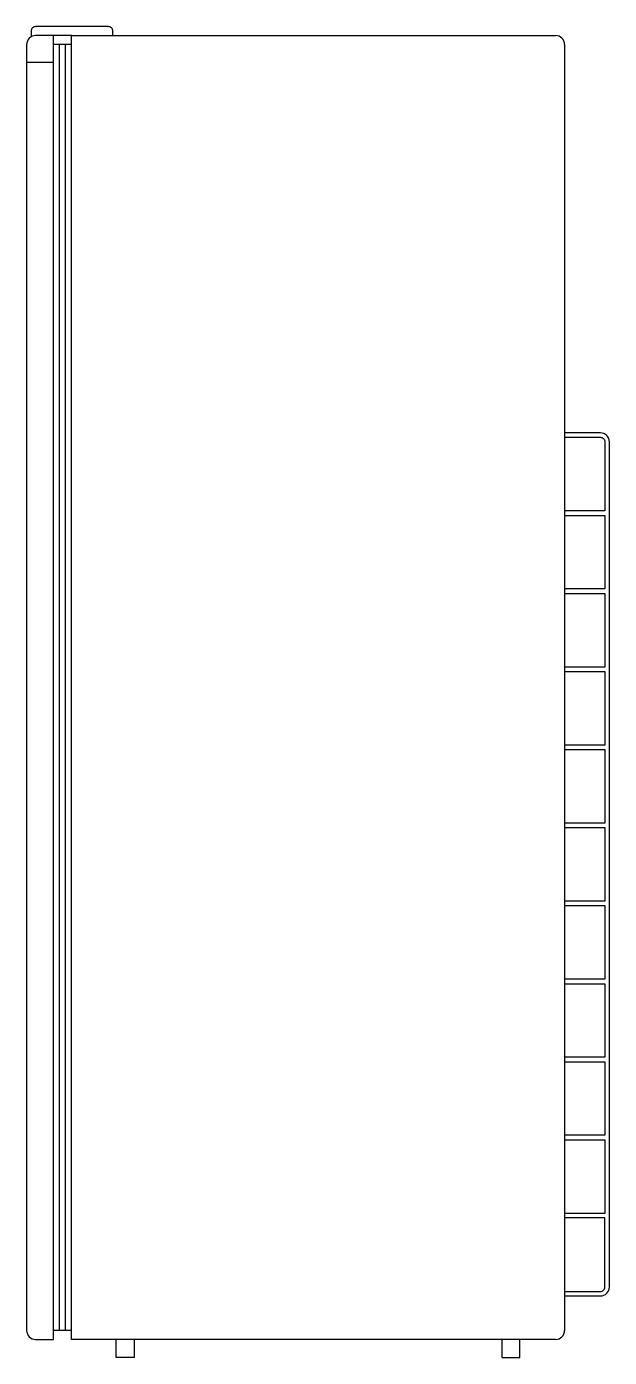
# Model space of a CAD drawing. Header units: millimetres. Extents: x -2993.86 to -2993.21, y 2896.34 to 2897.82.
import ezdxf

# ---------------------------------------------------------------- set-up
doc = ezdxf.new("R2010")
doc.units = ezdxf.units.MM
doc.header["$LTSCALE"] = 10
doc.layers.add('cozinha_geladeiras', color=2, linetype='Continuous')

msp = doc.modelspace()

# ---------------------------------------------------------------- linework, layer by layer
at = {"layer": 'cozinha_geladeiras'}
for p, q in [((-2993.8584, 2897.8017), (-2993.8584, 2896.3667)), ((-2993.8284, 2897.8117), (-2993.8484, 2897.8117)), ((-2993.8284, 2896.3567), (-2993.8284, 2897.8117)), ((-2993.8084, 2897.8117), (-2993.8284, 2897.8117)), ((-2993.8084, 2896.3567), (-2993.8084, 2897.8117)), ((-2993.8084, 2897.8117), (-2993.8084, 2897.8117)), ((-2993.8084, 2897.8117), (-2993.8084, 2897.8117)), ((-2993.8084, 2897.8117), (-2993.2684, 2897.8117)), ((-2993.2584, 2897.8017), (-2993.2584, 2896.3667)), ((-2993.8484, 2896.3567), (-2993.8284, 2896.3567)), ((-2993.2684, 2896.3567), (-2993.8084, 2896.3567))]:
    msp.add_line(p, q, dxfattribs=at)
at = {"layer": 'cozinha_geladeiras', "color": 1}
for p, q in [((-2993.8084, 2897.8017), (-2993.8284, 2897.8017)), ((-2993.8218, 2896.3667), (-2993.8218, 2897.8017)), ((-2993.8151, 2896.3667), (-2993.8151, 2897.8017)), ((-2993.8284, 2897.7817), (-2993.8584, 2897.7817)), ((-2993.8084, 2896.3667), (-2993.8284, 2896.3667))]:
    msp.add_line(p, q, dxfattribs=at)
for points in [[(-2993.7623, 2897.8117), (-2993.7623, 2897.8167, 0.414214), (-2993.7673, 2897.8217), (-2993.8484, 2897.8217, 0.414214), (-2993.8534, 2897.8167), (-2993.8534, 2897.8104)], [(-2993.2584, 2896.4053), (-2993.2184, 2896.4053, 0.414214), (-2993.2084, 2896.4153), (-2993.2084, 2897.3584, 0.414214), (-2993.2184, 2897.3684), (-2993.2584, 2897.3684)], [(-2993.2584, 2897.3634), (-2993.2184, 2897.3634, -0.414214), (-2993.2134, 2897.3584), (-2993.2134, 2897.2813), (-2993.2584, 2897.2813)], [(-2993.2584, 2896.4103), (-2993.2184, 2896.4103, 0.414214), (-2993.2134, 2896.4153), (-2993.2134, 2896.4924), (-2993.2584, 2896.4924)]]:
    msp.add_lwpolyline(points, format="xyb", dxfattribs=at)
for points in [[(-2993.2584, 2897.2763), (-2993.2134, 2897.2763), (-2993.2134, 2897.1942), (-2993.2584, 2897.1942)], [(-2993.2584, 2897.1892), (-2993.2134, 2897.1892), (-2993.2134, 2897.1071), (-2993.2584, 2897.1071)], [(-2993.2584, 2897.1021), (-2993.2134, 2897.1021), (-2993.2134, 2897.02), (-2993.2584, 2897.02)], [(-2993.2584, 2897.015), (-2993.2134, 2897.015), (-2993.2134, 2896.9329), (-2993.2584, 2896.9329)], [(-2993.2584, 2896.9279), (-2993.2134, 2896.9279), (-2993.2134, 2896.8458), (-2993.2584, 2896.8458)], [(-2993.2584, 2896.8408), (-2993.2134, 2896.8408), (-2993.2134, 2896.7587), (-2993.2584, 2896.7587)], [(-2993.2584, 2896.7537), (-2993.2134, 2896.7537), (-2993.2134, 2896.6716), (-2993.2584, 2896.6716)], [(-2993.2584, 2896.6666), (-2993.2134, 2896.6666), (-2993.2134, 2896.5845), (-2993.2584, 2896.5845)], [(-2993.2584, 2896.5795), (-2993.2134, 2896.5795), (-2993.2134, 2896.4974), (-2993.2584, 2896.4974)]]:
    msp.add_lwpolyline(points, dxfattribs=at)
at = {"layer": 'cozinha_geladeiras'}
for points in [[(-2993.7384, 2896.3567), (-2993.7384, 2896.3367), (-2993.7584, 2896.3367), (-2993.7584, 2896.3567)], [(-2993.3284, 2896.3567), (-2993.3284, 2896.3367), (-2993.3084, 2896.3367), (-2993.3084, 2896.3567)]]:
    msp.add_lwpolyline(points, dxfattribs=at)
for centre, start, end in [((-2993.8484, 2897.8017), 90, 180), ((-2993.2684, 2897.8017), 0, 90), ((-2993.8484, 2896.3667), 180, 270), ((-2993.2684, 2896.3667), 270, 0)]:
    msp.add_arc(centre, 0.01, start, end, dxfattribs=at)

doc.saveas('drawing.dxf')
